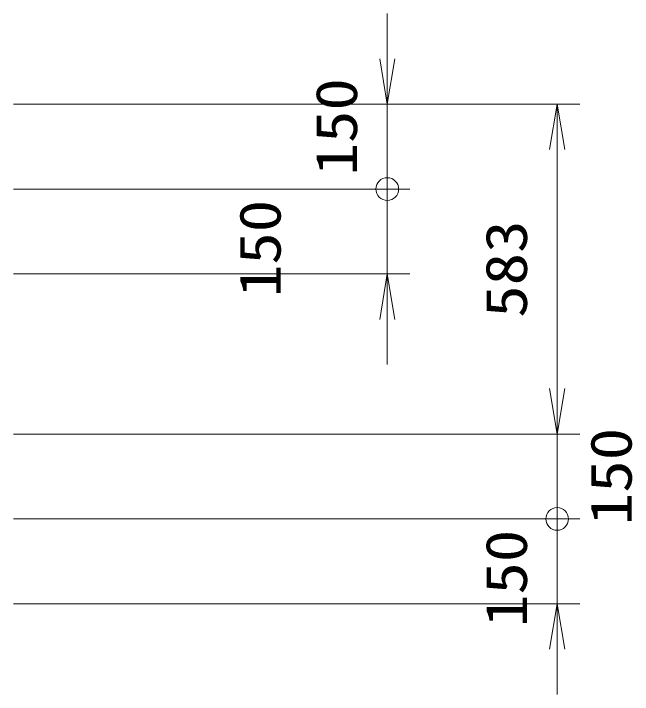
# Model space of a CAD drawing. Units: millimetres at full size. Extents: x 37600 to 71200, y -138800 to -115040.
# Drawn here: x 50545 to 51638, y -135903 to -134700 of the extents above; entities that cross this region are included whole.
import ezdxf
from ezdxf.enums import TextEntityAlignment as Align

# ---------------------------------------------------------------- set-up
doc = ezdxf.new("R2010")
doc.units = ezdxf.units.MM
doc.header["$LTSCALE"] = 80.0044
doc.layers.add('寸法', color=6, linetype='Continuous', lineweight=13)
doc.styles.add('ＭＳ ゴシック', font='')
doc.styles.get('ＭＳ ゴシック').set_extended_font_data('MS Gothic')

# ---------------------------------------------------------------- blocks, each defined once
blk = doc.blocks.new('dimension_origin')
at = {"color": 0, "linetype": 'Continuous', "lineweight": -2}
blk.add_circle((0, 0), 1.25, dxfattribs=at)
blk = doc.blocks.new('open_arrow')
at = {"color": 0, "linetype": 'Continuous', "lineweight": -2}
blk.add_lwpolyline([(7.5, 1.25), (0, 0), (7.5, -1.25)], dxfattribs=at)

msp = doc.modelspace()

# ---------------------------------------------------------------- linework, layer by layer
at = {"layer": '寸法'}
for p, q in [((51205, -135090), (51205, -134700)), ((50545, -134860), (51245, -134860)), ((50545, -134860), (51545, -134860)), ((51505, -134860), (51505, -135443)), ((51205, -134930), (51205, -135320)), ((50545, -135010), (51245, -135010)), ((50545, -135010), (51245, -135010)), ((50545, -135160), (51245, -135160)), ((51505, -135673), (51505, -135283)), ((50545, -135443), (51545, -135443)), ((50545, -135443), (51545, -135443)), ((51505, -135513), (51505, -135903)), ((50545, -135593), (51545, -135593)), ((50545, -135593), (51545, -135593)), ((50545, -135743), (51545, -135743))]:
    msp.add_line(p, q, dxfattribs=at)

# ---------------------------------------------------------------- block references
for name, p, xscale, yscale, rotation in [('open_arrow', (51205, -134860), 10.7, 10.7, 90), ('open_arrow', (51505, -134860), 10.7, 10.7, 270), ('dimension_origin', (51205, -135010), 16, 16, 270), ('dimension_origin', (51205, -135010), 16, 16, 90), ('open_arrow', (51205, -135160), 10.7, 10.7, 270), ('open_arrow', (51505, -135443), 10.7, 10.7, 90), ('open_arrow', (51505, -135443), 10.7, 10.7, 90), ('dimension_origin', (51505, -135593), 16, 16, 270), ('dimension_origin', (51505, -135593), 16, 16, 90), ('open_arrow', (51505, -135743), 10.7, 10.7, 270)]:
    msp.add_blockref(name, p, dxfattribs=dict(at, xscale=xscale, yscale=yscale, rotation=rotation))

# ---------------------------------------------------------------- texts
at = {"layer": '寸法', "style": 'ＭＳ ゴシック', "width": 1.15}
for s, p in [('150', (51115, -134900)), ('150', (50980, -135115)), ('583', (51415, -135151.5)), ('150', (51600, -135518)), ('150', (51415, -135698))]:
    msp.add_text(s, height=73.31, rotation=90, dxfattribs=at).set_placement(p, align=Align.MIDDLE_CENTER)

doc.saveas('drawing.dxf')
